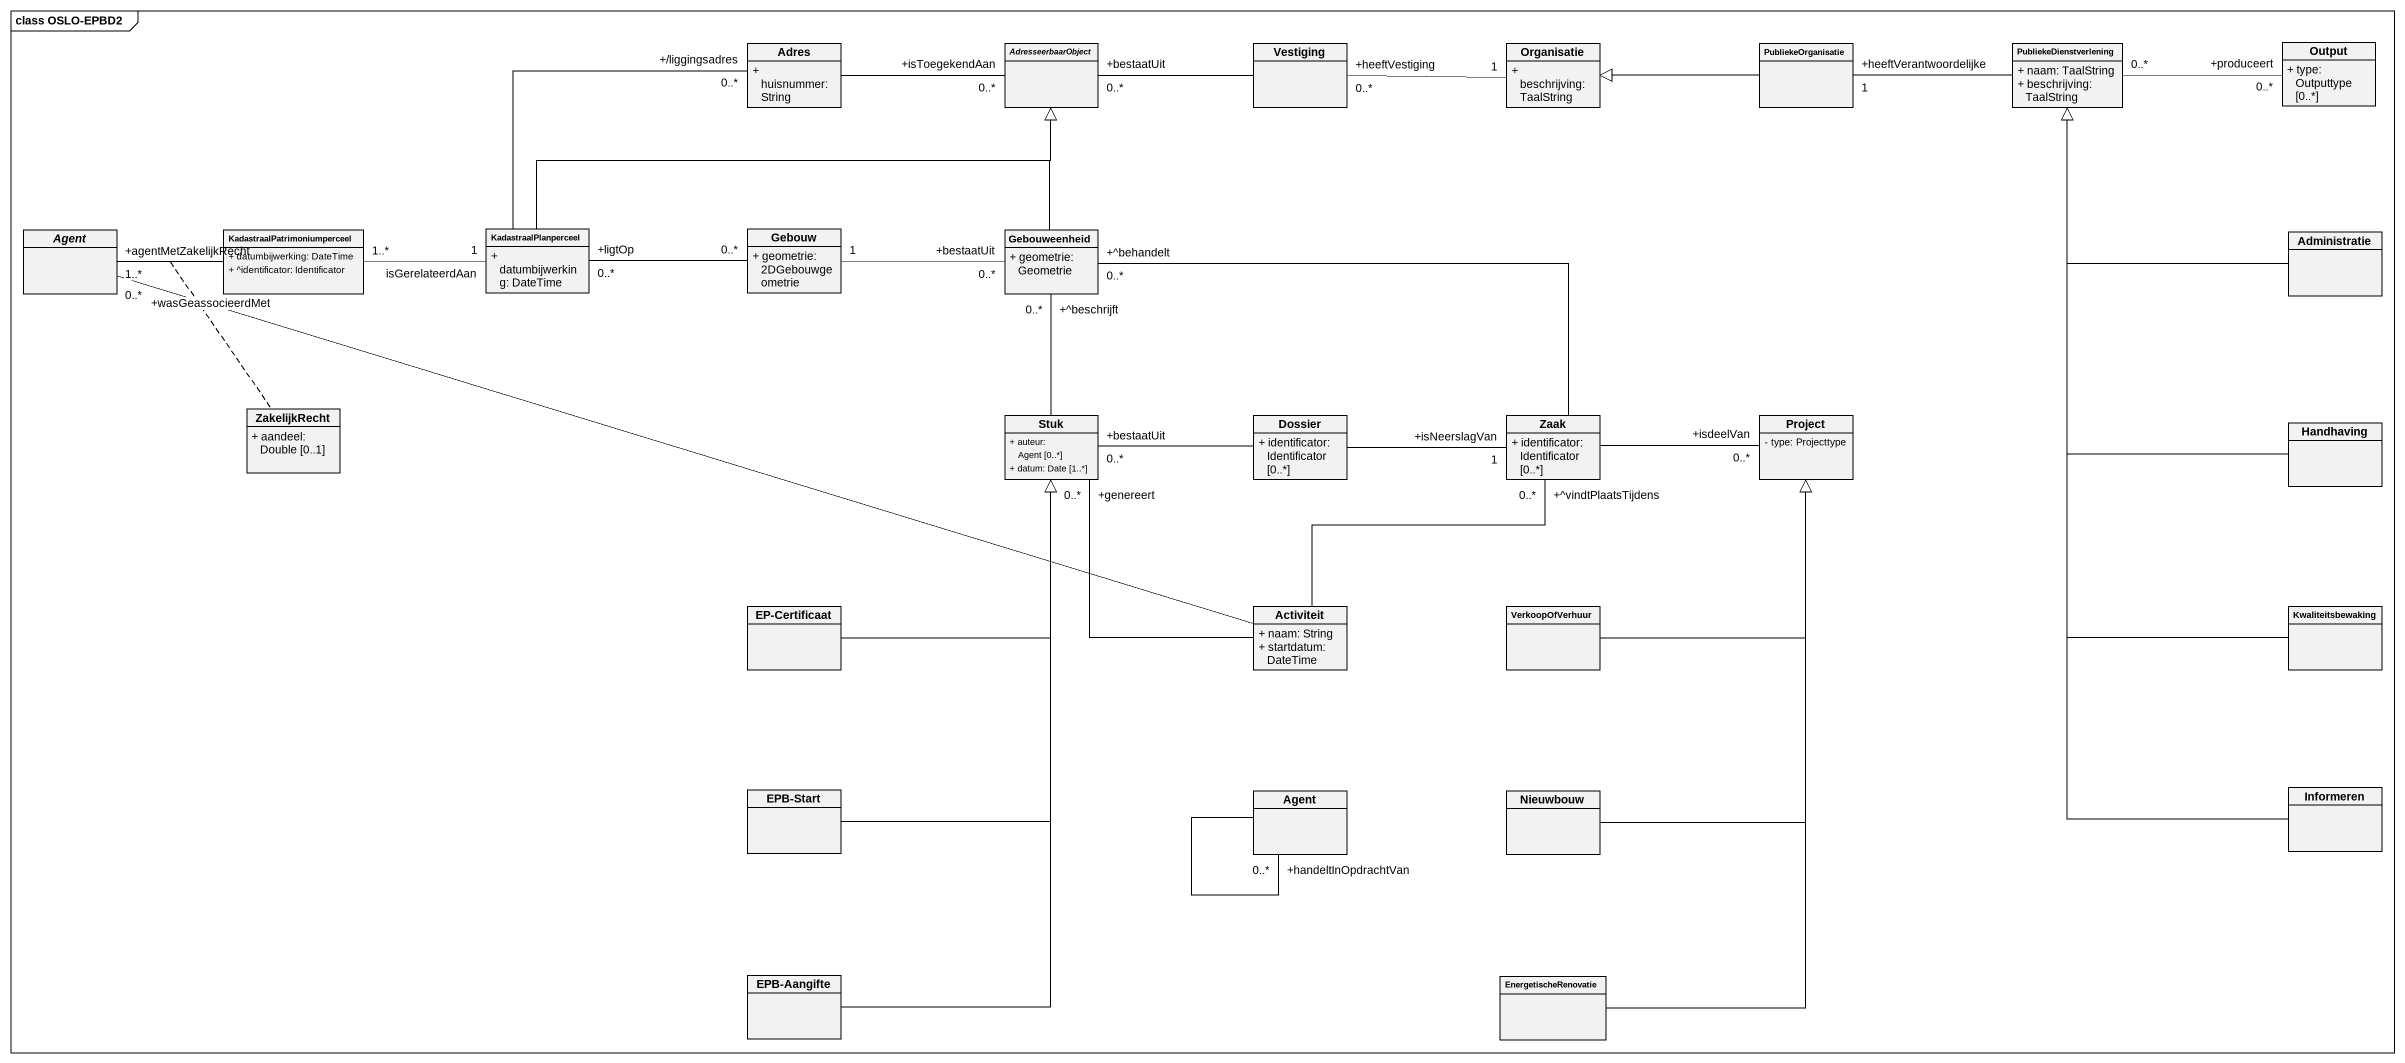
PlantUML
@startuml
mainframe class OSLO-EPBD2
hide circle
hide empty members
skinparam classAttributeIconSize 0
class Adres {
  + huisnummer: String
}
abstract class AdresseerbaarObject
class Vestiging
class Organisatie {
  + beschrijving: TaalString
}
class PubliekeOrganisatie
class PubliekeDienstverlening {
  + naam: TaalString
  + beschrijving: TaalString
}
class Output {
  + type: Outputtype [0..*]
}
abstract class "Agent" as Agent_
class KadastraalPatrimoniumperceel {
  + datumbijwerking: DateTime
  + ^identificator: Identificator
}
class KadastraalPlanperceel {
  + datumbijwerking: DateTime
}
class Gebouw {
  + geometrie: 2DGebouwgeometrie
}
class Gebouweenheid {
  + geometrie: Geometrie
}
class Administratie
class ZakelijkRecht {
  + aandeel: Double [0..1]
}
class Stuk {
  + auteur: Agent [0..*]
  + datum: Date [1..*]
}
class Dossier {
  + identificator: Identificator [0..*]
}
class Zaak {
  + identificator: Identificator [0..*]
}
class Project {
  - type: Projecttype
}
class Handhaving
class "EP-Certificaat" as EP_Certificaat
class Activiteit {
  + naam: String
  + startdatum: DateTime
}
class VerkoopOfVerhuur
class Kwaliteitsbewaking
class "EPB-Start" as EPB_Start
class "Agent" as Agent__2
class Nieuwbouw
class Informeren
class "EPB-Aangifte" as EPB_Aangifte
class EnergetischeRenovatie
Adres -right- "+isToegekendAan\n0..*" AdresseerbaarObject
AdresseerbaarObject "+bestaatUit\n0..*" -right- Vestiging
Organisatie "1" -left- "+heeftVestiging\n0..*" Vestiging
PubliekeOrganisatie -left-|> Organisatie
PubliekeDienstverlening -left- "+heeftVerantwoordelijke\n1" PubliekeOrganisatie
PubliekeDienstverlening "0..*" -right- "+produceert\n0..*" Output
KadastraalPatrimoniumperceel -left- "+agentMetZakelijkRecht\n1..*" Agent_
(KadastraalPatrimoniumperceel, Agent_) .. ZakelijkRecht
KadastraalPatrimoniumperceel "1..*" -right- "isGerelateerdAan\n1" KadastraalPlanperceel
KadastraalPlanperceel -up- "+/liggingsadres\n0..*" Adres
KadastraalPlanperceel -right-|> AdresseerbaarObject
Gebouw "0..*" -left- "+ligtOp\n0..*" KadastraalPlanperceel
Gebouw "1" -right- "+bestaatUit\n0..*" Gebouweenheid
Gebouweenheid -up-|> AdresseerbaarObject
Administratie -up-|> PubliekeDienstverlening
Stuk -up- "+^beschrijft\n0..*" Gebouweenheid
Dossier -left- "+bestaatUit\n0..*" Stuk
Dossier -right- "+isNeerslagVan\n1" Zaak
Zaak -left- "+^behandelt\n0..*" Gebouweenheid
Zaak -right- "+isdeelVan\n0..*" Project
Handhaving -up-|> PubliekeDienstverlening
EP_Certificaat -up-|> Stuk
Activiteit -left- "+wasGeassocieerdMet\n0..*" Agent_
Activiteit -up- "+genereert\n0..*" Stuk
Activiteit -up- "+^vindtPlaatsTijdens\n0..*" Zaak
VerkoopOfVerhuur -up-|> Project
Kwaliteitsbewaking -up-|> PubliekeDienstverlening
EPB_Start -up-|> Stuk
Agent__2 -- "+handeltInOpdrachtVan\n0..*" Agent__2
Nieuwbouw -up-|> Project
Informeren -up-|> PubliekeDienstverlening
EPB_Aangifte -up-|> Stuk
EnergetischeRenovatie -up-|> Project
@enduml
